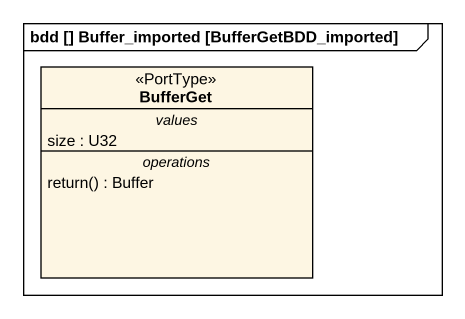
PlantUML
@startuml
mainframe bdd [] Buffer_imported [BufferGetBDD_imported]
hide circle
hide empty members
class BufferGet <<PortType>> {
  -- values --
  size : U32
  -- operations --
  return() : Buffer
}
@enduml
